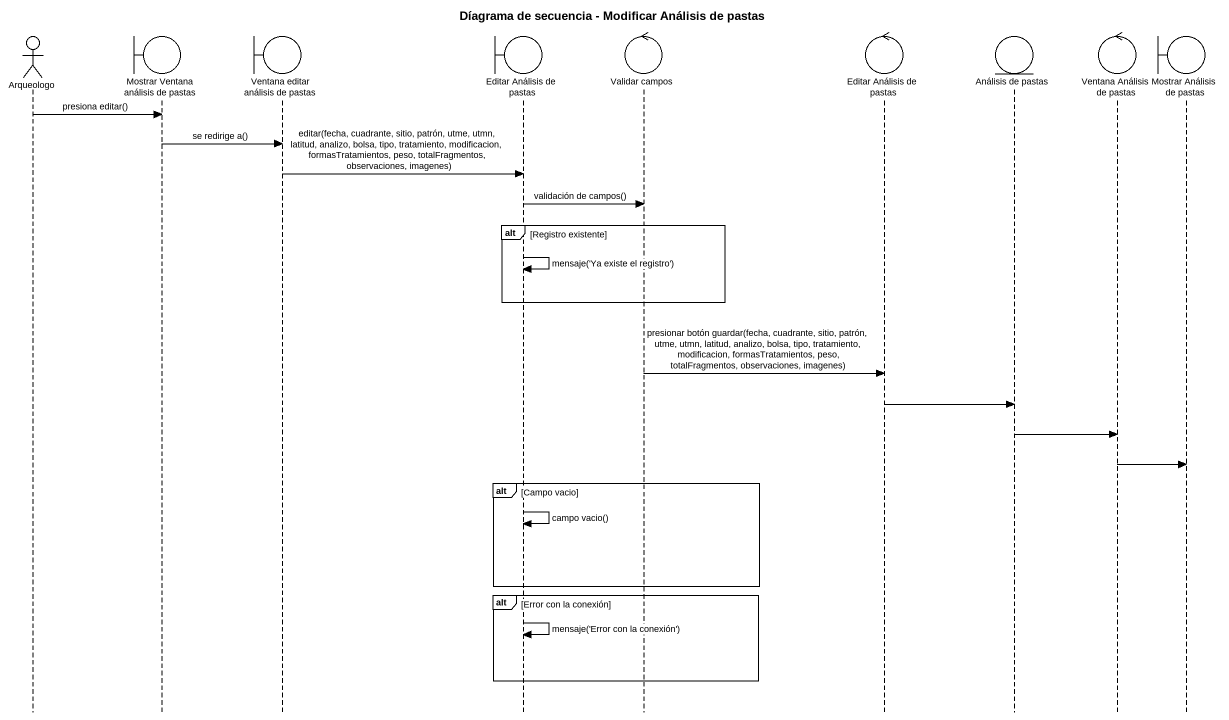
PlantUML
@startuml
title Díagrama de secuencia - Modificar Análisis de pastas
hide footbox
actor Arqueologo
boundary "Mostrar Ventana análisis de pastas" as Mostrar_Ventana_análisis_de
boundary "Ventana editar análisis de pastas" as Ventana_editar_análisis_de
boundary "Editar Análisis de pastas" as Editar_Análisis_de_pastas
control "Validar campos" as Validar_campos
control "Editar Análisis de pastas" as Editar_Análisis_de_pastas_2
entity "Análisis de pastas" as Análisis_de_pastas
control "Ventana Análisis de pastas" as Ventana_Análisis_de_pastas
boundary "Mostrar Análisis de pastas" as Mostrar_Análisis_de_pastas

Arqueologo -> Mostrar_Ventana_análisis_de : presiona editar()
Mostrar_Ventana_análisis_de -> Ventana_editar_análisis_de : se redirige a()
Ventana_editar_análisis_de -> Editar_Análisis_de_pastas : editar(fecha, cuadrante, sitio, patrón, utme, utmn, latitud, analizo, bolsa, tipo, tratamiento, modificacion, formasTratamientos, peso, totalFragmentos, observaciones, imagenes)
Editar_Análisis_de_pastas -> Validar_campos : validación de campos()
alt Registro existente
  Editar_Análisis_de_pastas -> Editar_Análisis_de_pastas : mensaje('Ya existe el registro')
end
Validar_campos -> Editar_Análisis_de_pastas_2 : presionar botón guardar(fecha, cuadrante, sitio, patrón, utme, utmn, latitud, analizo, bolsa, tipo, tratamiento, modificacion, formasTratamientos, peso, totalFragmentos, observaciones, imagenes)
Editar_Análisis_de_pastas_2 -> Análisis_de_pastas
Análisis_de_pastas -> Ventana_Análisis_de_pastas
Ventana_Análisis_de_pastas -> Mostrar_Análisis_de_pastas
alt Campo vacio
  Editar_Análisis_de_pastas -> Editar_Análisis_de_pastas : campo vacio()
end
alt Error con la conexión
  Editar_Análisis_de_pastas -> Editar_Análisis_de_pastas : mensaje('Error con la conexión')
end
@enduml
